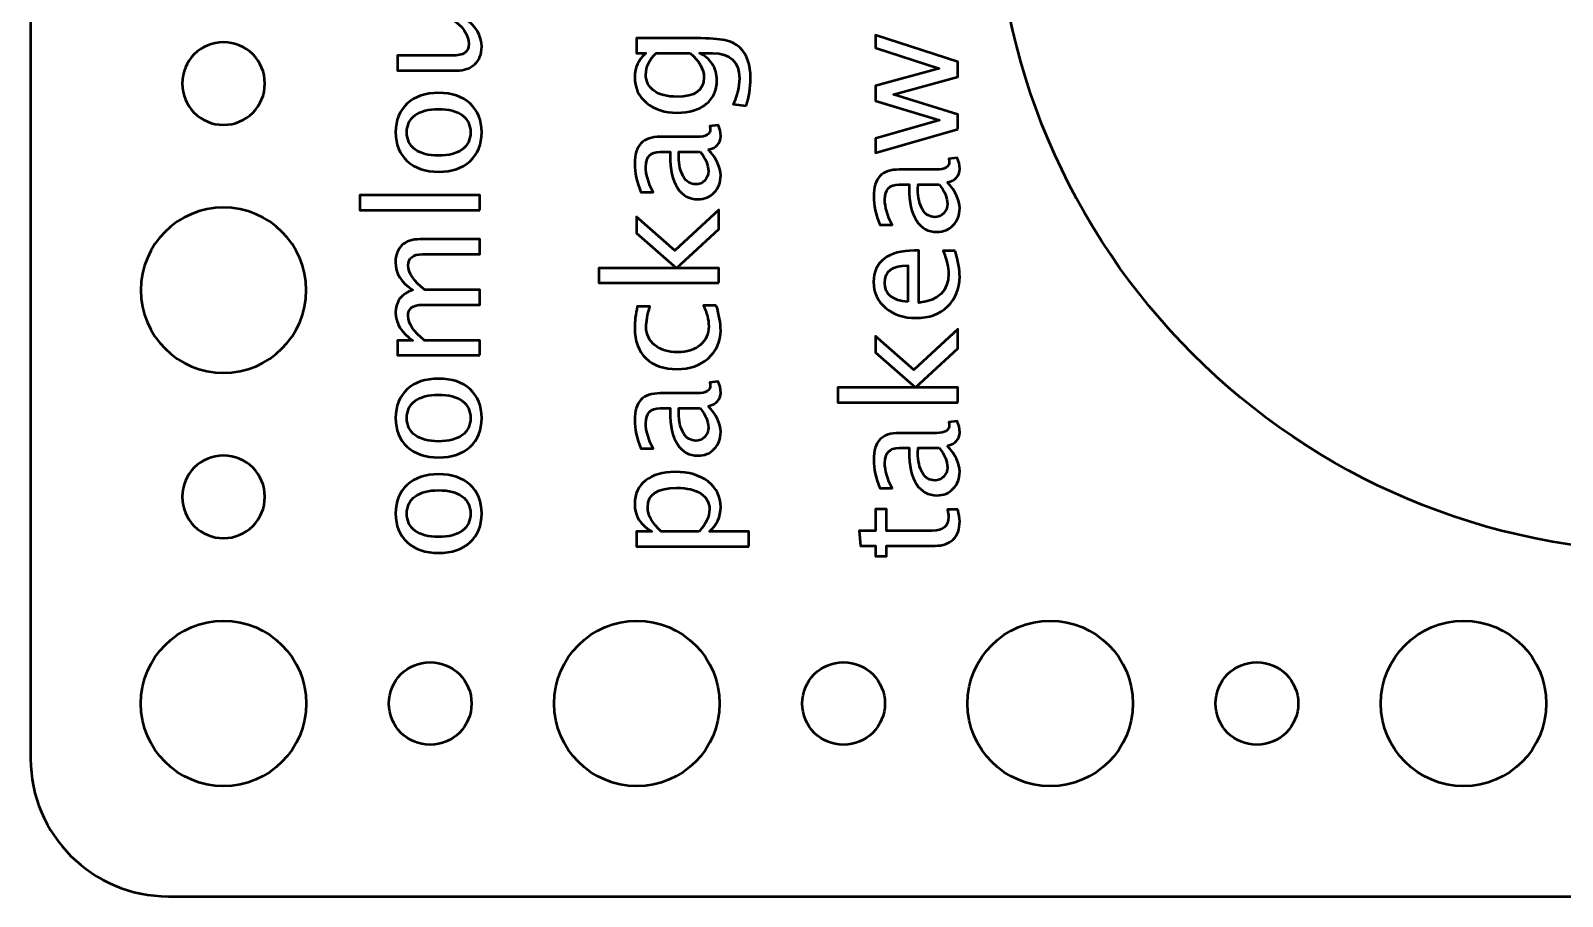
# Model space of a CAD drawing. Header units: centimetres. Extents: x -42.5 to 44.4, y -43.5 to 43.2.
# Drawn here: x 0.05 to 5.61, y -43.45 to -40.31 of the extents above; entities that cross this region are included whole.
import ezdxf

# ---------------------------------------------------------------- set-up
doc = ezdxf.new("R2010")
doc.units = ezdxf.units.CM
doc.header["$MEASUREMENT"] = 0
doc.layers.add('Layer 1', color=7, linetype='Continuous')

msp = doc.modelspace()

# ---------------------------------------------------------------- linework, layer by layer
at = {"layer": 'Layer 1', "lineweight": 53}
for centre, major_axis in [((6, -39.75), (0, 2.45)), ((0.75001, -42.75001), (0, 0.30001)), ((2.25001, -42.75001), (0, 0.30001)), ((3.75001, -42.75001), (0, 0.30001)), ((5.25001, -42.75001), (0, 0.30001)), ((1.5, -42.75), (0, 0.15)), ((3, -42.75), (0, 0.15)), ((4.5, -42.75), (0, 0.15))]:
    msp.add_ellipse(centre, major_axis=major_axis, ratio=1, dxfattribs=at)
for points, knots in [([(0.05, -42.95), (0.05, -42.95), (0.05, -14.05), (0.05, -14.05), (0.05, -14.05), (0.05, -13.77386), (0.27386, -13.55), (0.55, -13.55), (0.55, -13.55), (0.55, -13.55), (20.45, -13.55), (20.45, -13.55), (20.45, -13.55), (20.72614, -13.55), (20.95, -13.77386), (20.95, -14.05), (20.95, -14.05), (20.95, -14.05), (20.95, -42.95), (20.95, -42.95), (20.95, -42.95), (20.95, -43.22614), (20.72614, -43.45), (20.45, -43.45), (20.45, -43.45), (20.45, -43.45), (0.55, -43.45), (0.55, -43.45), (0.55, -43.45), (0.27386, -43.45), (0.05, -43.22614), (0.05, -42.95)], [0, 0, 0, 0, 0.1111111, 0.1111111, 0.1111111, 0.1111111, 0.2222222, 0.2222222, 0.2222222, 0.2222222, 0.3333333, 0.3333333, 0.3333333, 0.3333333, 0.4444444, 0.4444444, 0.4444444, 0.4444444, 0.5555556, 0.5555556, 0.5555556, 0.5555556, 0.6666667, 0.6666667, 0.6666667, 0.6666667, 0.7777778, 0.7777778, 0.7777778, 0.7777778, 1, 1, 1, 1]), ([(0.6, -40.5), (0.6, -40.41716), (0.66716, -40.35), (0.75, -40.35), (0.75, -40.35), (0.83284, -40.35), (0.9, -40.41716), (0.9, -40.5), (0.9, -40.5), (0.9, -40.58284), (0.83284, -40.65), (0.75, -40.65), (0.75, -40.65), (0.66716, -40.65), (0.6, -40.58284), (0.6, -40.5)], [0, 0, 0, 0, 0.2, 0.2, 0.2, 0.2, 0.4, 0.4, 0.4, 0.4, 0.6, 0.6, 0.6, 0.6, 1, 1, 1, 1]), ([(0.45, -41.25), (0.45, -41.08431), (0.58431, -40.95), (0.75, -40.95), (0.75, -40.95), (0.91569, -40.95), (1.05, -41.08431), (1.05, -41.25), (1.05, -41.25), (1.05, -41.41569), (0.91569, -41.55), (0.75, -41.55), (0.75, -41.55), (0.58431, -41.55), (0.45, -41.41569), (0.45, -41.25)], [0, 0, 0, 0, 0.2, 0.2, 0.2, 0.2, 0.4, 0.4, 0.4, 0.4, 0.6, 0.6, 0.6, 0.6, 1, 1, 1, 1]), ([(0.6, -42), (0.6, -41.91716), (0.66716, -41.85), (0.75, -41.85), (0.75, -41.85), (0.83284, -41.85), (0.9, -41.91716), (0.9, -42), (0.9, -42), (0.9, -42.08284), (0.83284, -42.15), (0.75, -42.15), (0.75, -42.15), (0.66716, -42.15), (0.6, -42.08284), (0.6, -42)], [0, 0, 0, 0, 0.2, 0.2, 0.2, 0.2, 0.4, 0.4, 0.4, 0.4, 0.6, 0.6, 0.6, 0.6, 1, 1, 1, 1])]:
    msp.add_open_spline(points, degree=3, knots=knots, dxfattribs=at)
at = {"layer": 'Layer 1', "color": 5, "lineweight": 53}
for points, knots in [([(1.68002, -40.26203), (1.68002, -40.26203), (1.62376, -40.26203), (1.62376, -40.26203), (1.62376, -40.26203), (1.66581, -40.29091), (1.68679, -40.326), (1.68679, -40.3672), (1.68679, -40.3672), (1.68679, -40.39336), (1.67861, -40.41415), (1.66215, -40.42957), (1.66215, -40.42957), (1.64568, -40.4451), (1.62358, -40.45281), (1.59564, -40.45281), (1.59564, -40.45281), (1.59564, -40.45281), (1.38087, -40.45281), (1.38087, -40.45281), (1.38087, -40.45281), (1.38087, -40.45281), (1.38087, -40.39862), (1.38087, -40.39862), (1.38087, -40.39862), (1.38087, -40.39862), (1.57795, -40.39862), (1.57795, -40.39862), (1.57795, -40.39862), (1.60043, -40.39862), (1.61633, -40.39533), (1.62574, -40.38884), (1.62574, -40.38884), (1.63524, -40.38226), (1.63994, -40.37134), (1.63994, -40.35601), (1.63994, -40.35601), (1.63994, -40.3229), (1.61821, -40.29147), (1.57466, -40.26203), (1.57466, -40.26203), (1.57466, -40.26203), (1.38087, -40.26203), (1.38087, -40.26203), (1.38087, -40.26203), (1.38087, -40.26203), (1.38087, -40.20784), (1.38087, -40.20784), (1.38087, -40.20784), (1.38087, -40.20784), (1.68002, -40.20784), (1.68002, -40.20784), (1.68002, -40.20784), (1.68002, -40.20784), (1.68002, -40.26203), (1.68002, -40.26203)], [0, 0, 0, 0, 0.0666667, 0.0666667, 0.0666667, 0.0666667, 0.1333333, 0.1333333, 0.1333333, 0.1333333, 0.2, 0.2, 0.2, 0.2, 0.2666667, 0.2666667, 0.2666667, 0.2666667, 0.3333333, 0.3333333, 0.3333333, 0.3333333, 0.4, 0.4, 0.4, 0.4, 0.4666667, 0.4666667, 0.4666667, 0.4666667, 0.5333333, 0.5333333, 0.5333333, 0.5333333, 0.6, 0.6, 0.6, 0.6, 0.6666667, 0.6666667, 0.6666667, 0.6666667, 0.7333333, 0.7333333, 0.7333333, 0.7333333, 0.8, 0.8, 0.8, 0.8, 0.8666667, 0.8666667, 0.8666667, 0.8666667, 1, 1, 1, 1]), ([(2.64671, -40.58111), (2.64671, -40.58111), (2.59986, -40.57472), (2.59986, -40.57472), (2.59986, -40.57472), (2.61454, -40.5433), (2.62188, -40.51216), (2.62188, -40.4814), (2.62188, -40.4814), (2.62188, -40.42034), (2.58951, -40.38977), (2.52489, -40.38977), (2.52489, -40.38977), (2.52489, -40.38977), (2.47785, -40.38977), (2.47785, -40.38977), (2.47785, -40.38977), (2.4977, -40.39918), (2.51303, -40.41254), (2.52404, -40.42994), (2.52404, -40.42994), (2.53505, -40.44734), (2.5406, -40.46672), (2.5406, -40.48808), (2.5406, -40.48808), (2.5406, -40.52429), (2.52761, -40.55299), (2.50165, -40.57415), (2.50165, -40.57415), (2.47569, -40.59532), (2.4405, -40.60595), (2.3961, -40.60595), (2.3961, -40.60595), (2.35066, -40.60595), (2.3136, -40.59391), (2.28491, -40.56983), (2.28491, -40.56983), (2.25631, -40.54565), (2.24201, -40.51451), (2.24201, -40.47622), (2.24201, -40.47622), (2.24201, -40.44273), (2.25555, -40.41385), (2.28274, -40.38977), (2.28274, -40.38977), (2.28274, -40.38977), (2.24822, -40.38977), (2.24822, -40.38977), (2.24822, -40.38977), (2.24822, -40.38977), (2.24822, -40.33558), (2.24822, -40.33558), (2.24822, -40.33558), (2.24822, -40.33558), (2.46571, -40.33558), (2.46571, -40.33558), (2.46571, -40.33558), (2.51247, -40.33558), (2.54709, -40.33803), (2.56957, -40.34292), (2.56957, -40.34292), (2.59205, -40.34772), (2.61049, -40.35694), (2.62479, -40.3703), (2.62479, -40.3703), (2.64991, -40.394), (2.66252, -40.43107), (2.66252, -40.4814), (2.66252, -40.4814), (2.66252, -40.51592), (2.65725, -40.54913), (2.64671, -40.58111)], [0, 0, 0, 0, 0.0526316, 0.0526316, 0.0526316, 0.0526316, 0.1052632, 0.1052632, 0.1052632, 0.1052632, 0.1578947, 0.1578947, 0.1578947, 0.1578947, 0.2105263, 0.2105263, 0.2105263, 0.2105263, 0.2631579, 0.2631579, 0.2631579, 0.2631579, 0.3157895, 0.3157895, 0.3157895, 0.3157895, 0.3684211, 0.3684211, 0.3684211, 0.3684211, 0.4210526, 0.4210526, 0.4210526, 0.4210526, 0.4736842, 0.4736842, 0.4736842, 0.4736842, 0.5263158, 0.5263158, 0.5263158, 0.5263158, 0.5789474, 0.5789474, 0.5789474, 0.5789474, 0.6315789, 0.6315789, 0.6315789, 0.6315789, 0.6842105, 0.6842105, 0.6842105, 0.6842105, 0.7368421, 0.7368421, 0.7368421, 0.7368421, 0.7894737, 0.7894737, 0.7894737, 0.7894737, 0.8421053, 0.8421053, 0.8421053, 0.8421053, 0.8947368, 0.8947368, 0.8947368, 0.8947368, 1, 1, 1, 1]), ([(3.41472, -40.66597), (3.41472, -40.66597), (3.11557, -40.75176), (3.11557, -40.75176), (3.11557, -40.75176), (3.11557, -40.75176), (3.11557, -40.69889), (3.11557, -40.69889), (3.11557, -40.69889), (3.11557, -40.69889), (3.34783, -40.63314), (3.34783, -40.63314), (3.34783, -40.63314), (3.34783, -40.63314), (3.11557, -40.56221), (3.11557, -40.56221), (3.11557, -40.56221), (3.11557, -40.56221), (3.11557, -40.50802), (3.11557, -40.50802), (3.11557, -40.50802), (3.11557, -40.50802), (3.34746, -40.44565), (3.34746, -40.44565), (3.34746, -40.44565), (3.34746, -40.44565), (3.11557, -40.3702), (3.11557, -40.3702), (3.11557, -40.3702), (3.11557, -40.3702), (3.11557, -40.32392), (3.11557, -40.32392), (3.11557, -40.32392), (3.11557, -40.32392), (3.41472, -40.42157), (3.41472, -40.42157), (3.41472, -40.42157), (3.41472, -40.42157), (3.41472, -40.47575), (3.41472, -40.47575), (3.41472, -40.47575), (3.41472, -40.47575), (3.18142, -40.53991), (3.18142, -40.53991), (3.18142, -40.53991), (3.18142, -40.53991), (3.41472, -40.61178), (3.41472, -40.61178), (3.41472, -40.61178), (3.41472, -40.61178), (3.41472, -40.66597), (3.41472, -40.66597)], [0, 0, 0, 0, 0.0714286, 0.0714286, 0.0714286, 0.0714286, 0.1428571, 0.1428571, 0.1428571, 0.1428571, 0.2142857, 0.2142857, 0.2142857, 0.2142857, 0.2857143, 0.2857143, 0.2857143, 0.2857143, 0.3571429, 0.3571429, 0.3571429, 0.3571429, 0.4285714, 0.4285714, 0.4285714, 0.4285714, 0.5, 0.5, 0.5, 0.5, 0.5714286, 0.5714286, 0.5714286, 0.5714286, 0.6428571, 0.6428571, 0.6428571, 0.6428571, 0.7142857, 0.7142857, 0.7142857, 0.7142857, 0.7857143, 0.7857143, 0.7857143, 0.7857143, 0.8571429, 0.8571429, 0.8571429, 0.8571429, 1, 1, 1, 1]), ([(2.44389, -40.38977), (2.44389, -40.38977), (2.31981, -40.38977), (2.31981, -40.38977), (2.31981, -40.38977), (2.29507, -40.41366), (2.28265, -40.43972), (2.28265, -40.46785), (2.28265, -40.46785), (2.28265, -40.49287), (2.29262, -40.51244), (2.31266, -40.52655), (2.31266, -40.52655), (2.3326, -40.54076), (2.36035, -40.54781), (2.39572, -40.54781), (2.39572, -40.54781), (2.46073, -40.54781), (2.49318, -40.52476), (2.49318, -40.47857), (2.49318, -40.47857), (2.49318, -40.44715), (2.47672, -40.41752), (2.44389, -40.38977)], [0, 0, 0, 0, 0.1428571, 0.1428571, 0.1428571, 0.1428571, 0.2857143, 0.2857143, 0.2857143, 0.2857143, 0.4285714, 0.4285714, 0.4285714, 0.4285714, 0.5714286, 0.5714286, 0.5714286, 0.5714286, 0.7142857, 0.7142857, 0.7142857, 0.7142857, 1, 1, 1, 1]), ([(1.68679, -40.67708), (1.68679, -40.72101), (1.67278, -40.75582), (1.64474, -40.7814), (1.64474, -40.7814), (1.61671, -40.80709), (1.57861, -40.81988), (1.53054, -40.81988), (1.53054, -40.81988), (1.48256, -40.81988), (1.44455, -40.80709), (1.41661, -40.7814), (1.41661, -40.7814), (1.38867, -40.75582), (1.37466, -40.72101), (1.37466, -40.67708), (1.37466, -40.67708), (1.37466, -40.63314), (1.38867, -40.59834), (1.41661, -40.57275), (1.41661, -40.57275), (1.44455, -40.54707), (1.48256, -40.53427), (1.53054, -40.53427), (1.53054, -40.53427), (1.57861, -40.53427), (1.61671, -40.54707), (1.64474, -40.57275), (1.64474, -40.57275), (1.67278, -40.59834), (1.68679, -40.63314), (1.68679, -40.67708)], [0, 0, 0, 0, 0.1111111, 0.1111111, 0.1111111, 0.1111111, 0.2222222, 0.2222222, 0.2222222, 0.2222222, 0.3333333, 0.3333333, 0.3333333, 0.3333333, 0.4444444, 0.4444444, 0.4444444, 0.4444444, 0.5555556, 0.5555556, 0.5555556, 0.5555556, 0.6666667, 0.6666667, 0.6666667, 0.6666667, 0.7777778, 0.7777778, 0.7777778, 0.7777778, 1, 1, 1, 1]), ([(1.64615, -40.67717), (1.64615, -40.65036), (1.63609, -40.62948), (1.61586, -40.61461), (1.61586, -40.61461), (1.59573, -40.59984), (1.56723, -40.59241), (1.53054, -40.59241), (1.53054, -40.59241), (1.49394, -40.59241), (1.46553, -40.59984), (1.4454, -40.61461), (1.4454, -40.61461), (1.42536, -40.62948), (1.4153, -40.65036), (1.4153, -40.67717), (1.4153, -40.67717), (1.4153, -40.70408), (1.42536, -40.72496), (1.4454, -40.73964), (1.4454, -40.73964), (1.46553, -40.75441), (1.49394, -40.76174), (1.53054, -40.76174), (1.53054, -40.76174), (1.56723, -40.76174), (1.59573, -40.75441), (1.61586, -40.73964), (1.61586, -40.73964), (1.63609, -40.72496), (1.64615, -40.70408), (1.64615, -40.67717)], [0, 0, 0, 0, 0.1111111, 0.1111111, 0.1111111, 0.1111111, 0.2222222, 0.2222222, 0.2222222, 0.2222222, 0.3333333, 0.3333333, 0.3333333, 0.3333333, 0.4444444, 0.4444444, 0.4444444, 0.4444444, 0.5555556, 0.5555556, 0.5555556, 0.5555556, 0.6666667, 0.6666667, 0.6666667, 0.6666667, 0.7777778, 0.7777778, 0.7777778, 0.7777778, 1, 1, 1, 1]), ([(2.50927, -40.73972), (2.53919, -40.77227), (2.55414, -40.80359), (2.55414, -40.8337), (2.55414, -40.8337), (2.55414, -40.85844), (2.54643, -40.87904), (2.53091, -40.89531), (2.53091, -40.89531), (2.51539, -40.91168), (2.49582, -40.91987), (2.47221, -40.91987), (2.47221, -40.91987), (2.43956, -40.91987), (2.41444, -40.90613), (2.39695, -40.87866), (2.39695, -40.87866), (2.37945, -40.85119), (2.3707, -40.81178), (2.3707, -40.76041), (2.3707, -40.76041), (2.3707, -40.76041), (2.3707, -40.74771), (2.3707, -40.74771), (2.3707, -40.74771), (2.3707, -40.74771), (2.33467, -40.74771), (2.33467, -40.74771), (2.33467, -40.74771), (2.29996, -40.74771), (2.28265, -40.76578), (2.28265, -40.80199), (2.28265, -40.80199), (2.28265, -40.83003), (2.29149, -40.8607), (2.30918, -40.8939), (2.30918, -40.8939), (2.30918, -40.8939), (2.26459, -40.8939), (2.26459, -40.8939), (2.26459, -40.8939), (2.24953, -40.8574), (2.24201, -40.82297), (2.24201, -40.79071), (2.24201, -40.79071), (2.24201, -40.7575), (2.24953, -40.73294), (2.26468, -40.71723), (2.26468, -40.71723), (2.27983, -40.70143), (2.30316, -40.69353), (2.33467, -40.69353), (2.33467, -40.69353), (2.33467, -40.69353), (2.46985, -40.69353), (2.46985, -40.69353), (2.46985, -40.69353), (2.5008, -40.69353), (2.51633, -40.68403), (2.51633, -40.66493), (2.51633, -40.66493), (2.51633, -40.66258), (2.51595, -40.6591), (2.5152, -40.65449), (2.5152, -40.65449), (2.5152, -40.65449), (2.5453, -40.65063), (2.5453, -40.65063), (2.5453, -40.65063), (2.55123, -40.66295), (2.55414, -40.6765), (2.55414, -40.69136), (2.55414, -40.69136), (2.55414, -40.71667), (2.53919, -40.73276), (2.50927, -40.73972)], [0, 0, 0, 0, 0.05, 0.05, 0.05, 0.05, 0.1, 0.1, 0.1, 0.1, 0.15, 0.15, 0.15, 0.15, 0.2, 0.2, 0.2, 0.2, 0.25, 0.25, 0.25, 0.25, 0.3, 0.3, 0.3, 0.3, 0.35, 0.35, 0.35, 0.35, 0.4, 0.4, 0.4, 0.4, 0.45, 0.45, 0.45, 0.45, 0.5, 0.5, 0.5, 0.5, 0.55, 0.55, 0.55, 0.55, 0.6, 0.6, 0.6, 0.6, 0.65, 0.65, 0.65, 0.65, 0.7, 0.7, 0.7, 0.7, 0.75, 0.75, 0.75, 0.75, 0.8, 0.8, 0.8, 0.8, 0.85, 0.85, 0.85, 0.85, 0.9, 0.9, 0.9, 0.9, 1, 1, 1, 1]), ([(2.47973, -40.74771), (2.47973, -40.74771), (2.40287, -40.74771), (2.40287, -40.74771), (2.40287, -40.74771), (2.40287, -40.74771), (2.40231, -40.76512), (2.40231, -40.76512), (2.40231, -40.76512), (2.40231, -40.79522), (2.40786, -40.81949), (2.41896, -40.83802), (2.41896, -40.83802), (2.43015, -40.85646), (2.44492, -40.86568), (2.46336, -40.86568), (2.46336, -40.86568), (2.47625, -40.86568), (2.48716, -40.86107), (2.4961, -40.85195), (2.4961, -40.85195), (2.50504, -40.84273), (2.50955, -40.83153), (2.50955, -40.81827), (2.50955, -40.81827), (2.50955, -40.79569), (2.49958, -40.77217), (2.47973, -40.74771)], [0, 0, 0, 0, 0.125, 0.125, 0.125, 0.125, 0.25, 0.25, 0.25, 0.25, 0.375, 0.375, 0.375, 0.375, 0.5, 0.5, 0.5, 0.5, 0.625, 0.625, 0.625, 0.625, 0.75, 0.75, 0.75, 0.75, 1, 1, 1, 1]), ([(3.37662, -40.85844), (3.40654, -40.89099), (3.42149, -40.92231), (3.42149, -40.95242), (3.42149, -40.95242), (3.42149, -40.97716), (3.41378, -40.99776), (3.39826, -41.01403), (3.39826, -41.01403), (3.38274, -41.0304), (3.36317, -41.03859), (3.33956, -41.03859), (3.33956, -41.03859), (3.30691, -41.03859), (3.28179, -41.02485), (3.2643, -40.99738), (3.2643, -40.99738), (3.2468, -40.96991), (3.23805, -40.9305), (3.23805, -40.87913), (3.23805, -40.87913), (3.23805, -40.87913), (3.23805, -40.86643), (3.23805, -40.86643), (3.23805, -40.86643), (3.23805, -40.86643), (3.20202, -40.86643), (3.20202, -40.86643), (3.20202, -40.86643), (3.16731, -40.86643), (3.15, -40.8845), (3.15, -40.92071), (3.15, -40.92071), (3.15, -40.94875), (3.15884, -40.97942), (3.17653, -41.01262), (3.17653, -41.01262), (3.17653, -41.01262), (3.13194, -41.01262), (3.13194, -41.01262), (3.13194, -41.01262), (3.11688, -40.97612), (3.10936, -40.94169), (3.10936, -40.90943), (3.10936, -40.90943), (3.10936, -40.87622), (3.11688, -40.85166), (3.13203, -40.83595), (3.13203, -40.83595), (3.14718, -40.82015), (3.17051, -40.81225), (3.20202, -40.81225), (3.20202, -40.81225), (3.20202, -40.81225), (3.3372, -40.81225), (3.3372, -40.81225), (3.3372, -40.81225), (3.36815, -40.81225), (3.38368, -40.80275), (3.38368, -40.78365), (3.38368, -40.78365), (3.38368, -40.7813), (3.3833, -40.77782), (3.38255, -40.77321), (3.38255, -40.77321), (3.38255, -40.77321), (3.41265, -40.76935), (3.41265, -40.76935), (3.41265, -40.76935), (3.41858, -40.78167), (3.42149, -40.79522), (3.42149, -40.81008), (3.42149, -40.81008), (3.42149, -40.83539), (3.40654, -40.85148), (3.37662, -40.85844)], [0, 0, 0, 0, 0.05, 0.05, 0.05, 0.05, 0.1, 0.1, 0.1, 0.1, 0.15, 0.15, 0.15, 0.15, 0.2, 0.2, 0.2, 0.2, 0.25, 0.25, 0.25, 0.25, 0.3, 0.3, 0.3, 0.3, 0.35, 0.35, 0.35, 0.35, 0.4, 0.4, 0.4, 0.4, 0.45, 0.45, 0.45, 0.45, 0.5, 0.5, 0.5, 0.5, 0.55, 0.55, 0.55, 0.55, 0.6, 0.6, 0.6, 0.6, 0.65, 0.65, 0.65, 0.65, 0.7, 0.7, 0.7, 0.7, 0.75, 0.75, 0.75, 0.75, 0.8, 0.8, 0.8, 0.8, 0.85, 0.85, 0.85, 0.85, 0.9, 0.9, 0.9, 0.9, 1, 1, 1, 1]), ([(1.68002, -40.95929), (1.68002, -40.95929), (1.24484, -40.95929), (1.24484, -40.95929), (1.24484, -40.95929), (1.24484, -40.95929), (1.24484, -40.90511), (1.24484, -40.90511), (1.24484, -40.90511), (1.24484, -40.90511), (1.68002, -40.90511), (1.68002, -40.90511), (1.68002, -40.90511), (1.68002, -40.90511), (1.68002, -40.95929), (1.68002, -40.95929)], [0, 0, 0, 0, 0.2, 0.2, 0.2, 0.2, 0.4, 0.4, 0.4, 0.4, 0.6, 0.6, 0.6, 0.6, 1, 1, 1, 1]), ([(3.34708, -40.86643), (3.34708, -40.86643), (3.27022, -40.86643), (3.27022, -40.86643), (3.27022, -40.86643), (3.27022, -40.86643), (3.26966, -40.88384), (3.26966, -40.88384), (3.26966, -40.88384), (3.26966, -40.91394), (3.27521, -40.93821), (3.28631, -40.95674), (3.28631, -40.95674), (3.2975, -40.97518), (3.31227, -40.9844), (3.33071, -40.9844), (3.33071, -40.9844), (3.3436, -40.9844), (3.35451, -40.97979), (3.36345, -40.97067), (3.36345, -40.97067), (3.37239, -40.96145), (3.3769, -40.95025), (3.3769, -40.93699), (3.3769, -40.93699), (3.3769, -40.91441), (3.36693, -40.89089), (3.34708, -40.86643)], [0, 0, 0, 0, 0.125, 0.125, 0.125, 0.125, 0.25, 0.25, 0.25, 0.25, 0.375, 0.375, 0.375, 0.375, 0.5, 0.5, 0.5, 0.5, 0.625, 0.625, 0.625, 0.625, 0.75, 0.75, 0.75, 0.75, 1, 1, 1, 1]), ([(2.54737, -41.22382), (2.54737, -41.22382), (2.11219, -41.22382), (2.11219, -41.22382), (2.11219, -41.22382), (2.11219, -41.22382), (2.11219, -41.16964), (2.11219, -41.16964), (2.11219, -41.16964), (2.11219, -41.16964), (2.39337, -41.16964), (2.39337, -41.16964), (2.39337, -41.16964), (2.39337, -41.16964), (2.24822, -41.04264), (2.24822, -41.04264), (2.24822, -41.04264), (2.24822, -41.04264), (2.24822, -40.98412), (2.24822, -40.98412), (2.24822, -40.98412), (2.24822, -40.98412), (2.38782, -41.10548), (2.38782, -41.10548), (2.38782, -41.10548), (2.38782, -41.10548), (2.54737, -40.95873), (2.54737, -40.95873), (2.54737, -40.95873), (2.54737, -40.95873), (2.54737, -41.02853), (2.54737, -41.02853), (2.54737, -41.02853), (2.54737, -41.02853), (2.39394, -41.16964), (2.39394, -41.16964), (2.39394, -41.16964), (2.39394, -41.16964), (2.54737, -41.16964), (2.54737, -41.16964), (2.54737, -41.16964), (2.54737, -41.16964), (2.54737, -41.22382), (2.54737, -41.22382)], [0, 0, 0, 0, 0.0833333, 0.0833333, 0.0833333, 0.0833333, 0.1666667, 0.1666667, 0.1666667, 0.1666667, 0.25, 0.25, 0.25, 0.25, 0.3333333, 0.3333333, 0.3333333, 0.3333333, 0.4166667, 0.4166667, 0.4166667, 0.4166667, 0.5, 0.5, 0.5, 0.5, 0.5833333, 0.5833333, 0.5833333, 0.5833333, 0.6666667, 0.6666667, 0.6666667, 0.6666667, 0.75, 0.75, 0.75, 0.75, 0.8333333, 0.8333333, 0.8333333, 0.8333333, 1, 1, 1, 1]), ([(1.68002, -41.48629), (1.68002, -41.48629), (1.38087, -41.48629), (1.38087, -41.48629), (1.38087, -41.48629), (1.38087, -41.48629), (1.38087, -41.43211), (1.38087, -41.43211), (1.38087, -41.43211), (1.38087, -41.43211), (1.4374, -41.43211), (1.4374, -41.43211), (1.4374, -41.43211), (1.39554, -41.40567), (1.37466, -41.37181), (1.37466, -41.33032), (1.37466, -41.33032), (1.37466, -41.29034), (1.39554, -41.26315), (1.4374, -41.24866), (1.4374, -41.24866), (1.39517, -41.22298), (1.37409, -41.18949), (1.37409, -41.14838), (1.37409, -41.14838), (1.37409, -41.12214), (1.38181, -41.10172), (1.39733, -41.08714), (1.39733, -41.08714), (1.41285, -41.07256), (1.43458, -41.06522), (1.46252, -41.06522), (1.46252, -41.06522), (1.46252, -41.06522), (1.68002, -41.06522), (1.68002, -41.06522), (1.68002, -41.06522), (1.68002, -41.06522), (1.68002, -41.11941), (1.68002, -41.11941), (1.68002, -41.11941), (1.68002, -41.11941), (1.47146, -41.11941), (1.47146, -41.11941), (1.47146, -41.11941), (1.4374, -41.11941), (1.42038, -41.13295), (1.42038, -41.16005), (1.42038, -41.16005), (1.42038, -41.18818), (1.44023, -41.21771), (1.48002, -41.24866), (1.48002, -41.24866), (1.48002, -41.24866), (1.68002, -41.24866), (1.68002, -41.24866), (1.68002, -41.24866), (1.68002, -41.24866), (1.68002, -41.30285), (1.68002, -41.30285), (1.68002, -41.30285), (1.68002, -41.30285), (1.47127, -41.30285), (1.47127, -41.30285), (1.47127, -41.30285), (1.43693, -41.30285), (1.41981, -41.31659), (1.41981, -41.34415), (1.41981, -41.34415), (1.41981, -41.37152), (1.43976, -41.40088), (1.47974, -41.43211), (1.47974, -41.43211), (1.47974, -41.43211), (1.68002, -41.43211), (1.68002, -41.43211), (1.68002, -41.43211), (1.68002, -41.43211), (1.68002, -41.48629), (1.68002, -41.48629)], [0, 0, 0, 0, 0.047619, 0.047619, 0.047619, 0.047619, 0.0952381, 0.0952381, 0.0952381, 0.0952381, 0.1428571, 0.1428571, 0.1428571, 0.1428571, 0.1904762, 0.1904762, 0.1904762, 0.1904762, 0.2380952, 0.2380952, 0.2380952, 0.2380952, 0.2857143, 0.2857143, 0.2857143, 0.2857143, 0.3333333, 0.3333333, 0.3333333, 0.3333333, 0.3809524, 0.3809524, 0.3809524, 0.3809524, 0.4285714, 0.4285714, 0.4285714, 0.4285714, 0.4761905, 0.4761905, 0.4761905, 0.4761905, 0.5238095, 0.5238095, 0.5238095, 0.5238095, 0.5714286, 0.5714286, 0.5714286, 0.5714286, 0.6190476, 0.6190476, 0.6190476, 0.6190476, 0.6666667, 0.6666667, 0.6666667, 0.6666667, 0.7142857, 0.7142857, 0.7142857, 0.7142857, 0.7619048, 0.7619048, 0.7619048, 0.7619048, 0.8095238, 0.8095238, 0.8095238, 0.8095238, 0.8571429, 0.8571429, 0.8571429, 0.8571429, 0.9047619, 0.9047619, 0.9047619, 0.9047619, 1, 1, 1, 1]), ([(3.40512, -41.10755), (3.41604, -41.14395), (3.42149, -41.17509), (3.42149, -41.20106), (3.42149, -41.20106), (3.42149, -41.24536), (3.40682, -41.28139), (3.37756, -41.30915), (3.37756, -41.30915), (3.3483, -41.3369), (3.31039, -41.35082), (3.26373, -41.35082), (3.26373, -41.35082), (3.21848, -41.35082), (3.18132, -41.33859), (3.15226, -41.31404), (3.15226, -41.31404), (3.12328, -41.28948), (3.10879, -41.25806), (3.10879, -41.21978), (3.10879, -41.21978), (3.10879, -41.18356), (3.12168, -41.15552), (3.14746, -41.13577), (3.14746, -41.13577), (3.17323, -41.11601), (3.20973, -41.10614), (3.25705, -41.10614), (3.25705, -41.10614), (3.25705, -41.10614), (3.27361, -41.10642), (3.27361, -41.10642), (3.27361, -41.10642), (3.27361, -41.10642), (3.27361, -41.29551), (3.27361, -41.29551), (3.27361, -41.29551), (3.34511, -41.2876), (3.38085, -41.2527), (3.38085, -41.1909), (3.38085, -41.1909), (3.38085, -41.16822), (3.37446, -41.14047), (3.36166, -41.10755), (3.36166, -41.10755), (3.36166, -41.10755), (3.40512, -41.10755), (3.40512, -41.10755)], [0, 0, 0, 0, 0.0769231, 0.0769231, 0.0769231, 0.0769231, 0.1538462, 0.1538462, 0.1538462, 0.1538462, 0.2307692, 0.2307692, 0.2307692, 0.2307692, 0.3076923, 0.3076923, 0.3076923, 0.3076923, 0.3846154, 0.3846154, 0.3846154, 0.3846154, 0.4615385, 0.4615385, 0.4615385, 0.4615385, 0.5384615, 0.5384615, 0.5384615, 0.5384615, 0.6153846, 0.6153846, 0.6153846, 0.6153846, 0.6923077, 0.6923077, 0.6923077, 0.6923077, 0.7692308, 0.7692308, 0.7692308, 0.7692308, 0.8461538, 0.8461538, 0.8461538, 0.8461538, 1, 1, 1, 1]), ([(3.23297, -41.29268), (3.23297, -41.29268), (3.23297, -41.1606), (3.23297, -41.1606), (3.23297, -41.1606), (3.17728, -41.1606), (3.14943, -41.18139), (3.14943, -41.22288), (3.14943, -41.22288), (3.14943, -41.26465), (3.17728, -41.28789), (3.23297, -41.29268)], [0, 0, 0, 0, 0.25, 0.25, 0.25, 0.25, 0.5, 0.5, 0.5, 0.5, 1, 1, 1, 1]), ([(2.53834, -41.3052), (2.54888, -41.34029), (2.55414, -41.37058), (2.55414, -41.39607), (2.55414, -41.39607), (2.55414, -41.43653), (2.53919, -41.47002), (2.50936, -41.49664), (2.50936, -41.49664), (2.47945, -41.52326), (2.44173, -41.53662), (2.39629, -41.53662), (2.39629, -41.53662), (2.34775, -41.53662), (2.30983, -41.52345), (2.28274, -41.49711), (2.28274, -41.49711), (2.25555, -41.47077), (2.24201, -41.43399), (2.24201, -41.38676), (2.24201, -41.38676), (2.24201, -41.36353), (2.24521, -41.33737), (2.2516, -41.30859), (2.2516, -41.30859), (2.2516, -41.30859), (2.29732, -41.30859), (2.29732, -41.30859), (2.29732, -41.30859), (2.28829, -41.33916), (2.28378, -41.36409), (2.28378, -41.38328), (2.28378, -41.38328), (2.28378, -41.41113), (2.29422, -41.43342), (2.31501, -41.45007), (2.31501, -41.45007), (2.3358, -41.46672), (2.36355, -41.4751), (2.39817, -41.4751), (2.39817, -41.4751), (2.43175, -41.4751), (2.45885, -41.46644), (2.47964, -41.44923), (2.47964, -41.44923), (2.50033, -41.43201), (2.51068, -41.40953), (2.51068, -41.38159), (2.51068, -41.38159), (2.51068, -41.35685), (2.50428, -41.33145), (2.49149, -41.3052), (2.49149, -41.3052), (2.49149, -41.3052), (2.53834, -41.3052), (2.53834, -41.3052)], [0, 0, 0, 0, 0.0666667, 0.0666667, 0.0666667, 0.0666667, 0.1333333, 0.1333333, 0.1333333, 0.1333333, 0.2, 0.2, 0.2, 0.2, 0.2666667, 0.2666667, 0.2666667, 0.2666667, 0.3333333, 0.3333333, 0.3333333, 0.3333333, 0.4, 0.4, 0.4, 0.4, 0.4666667, 0.4666667, 0.4666667, 0.4666667, 0.5333333, 0.5333333, 0.5333333, 0.5333333, 0.6, 0.6, 0.6, 0.6, 0.6666667, 0.6666667, 0.6666667, 0.6666667, 0.7333333, 0.7333333, 0.7333333, 0.7333333, 0.8, 0.8, 0.8, 0.8, 0.8666667, 0.8666667, 0.8666667, 0.8666667, 1, 1, 1, 1]), ([(3.41472, -41.65703), (3.41472, -41.65703), (2.97954, -41.65703), (2.97954, -41.65703), (2.97954, -41.65703), (2.97954, -41.65703), (2.97954, -41.60285), (2.97954, -41.60285), (2.97954, -41.60285), (2.97954, -41.60285), (3.26072, -41.60285), (3.26072, -41.60285), (3.26072, -41.60285), (3.26072, -41.60285), (3.11557, -41.47585), (3.11557, -41.47585), (3.11557, -41.47585), (3.11557, -41.47585), (3.11557, -41.41733), (3.11557, -41.41733), (3.11557, -41.41733), (3.11557, -41.41733), (3.25517, -41.53869), (3.25517, -41.53869), (3.25517, -41.53869), (3.25517, -41.53869), (3.41472, -41.39194), (3.41472, -41.39194), (3.41472, -41.39194), (3.41472, -41.39194), (3.41472, -41.46174), (3.41472, -41.46174), (3.41472, -41.46174), (3.41472, -41.46174), (3.26129, -41.60285), (3.26129, -41.60285), (3.26129, -41.60285), (3.26129, -41.60285), (3.41472, -41.60285), (3.41472, -41.60285), (3.41472, -41.60285), (3.41472, -41.60285), (3.41472, -41.65703), (3.41472, -41.65703)], [0, 0, 0, 0, 0.0833333, 0.0833333, 0.0833333, 0.0833333, 0.1666667, 0.1666667, 0.1666667, 0.1666667, 0.25, 0.25, 0.25, 0.25, 0.3333333, 0.3333333, 0.3333333, 0.3333333, 0.4166667, 0.4166667, 0.4166667, 0.4166667, 0.5, 0.5, 0.5, 0.5, 0.5833333, 0.5833333, 0.5833333, 0.5833333, 0.6666667, 0.6666667, 0.6666667, 0.6666667, 0.75, 0.75, 0.75, 0.75, 0.8333333, 0.8333333, 0.8333333, 0.8333333, 1, 1, 1, 1]), ([(1.68679, -41.71395), (1.68679, -41.75788), (1.67278, -41.79269), (1.64474, -41.81827), (1.64474, -41.81827), (1.61671, -41.84396), (1.57861, -41.85675), (1.53054, -41.85675), (1.53054, -41.85675), (1.48256, -41.85675), (1.44455, -41.84396), (1.41661, -41.81827), (1.41661, -41.81827), (1.38867, -41.79269), (1.37466, -41.75788), (1.37466, -41.71395), (1.37466, -41.71395), (1.37466, -41.67001), (1.38867, -41.63521), (1.41661, -41.60962), (1.41661, -41.60962), (1.44455, -41.58394), (1.48256, -41.57114), (1.53054, -41.57114), (1.53054, -41.57114), (1.57861, -41.57114), (1.61671, -41.58394), (1.64474, -41.60962), (1.64474, -41.60962), (1.67278, -41.63521), (1.68679, -41.67001), (1.68679, -41.71395)], [0, 0, 0, 0, 0.1111111, 0.1111111, 0.1111111, 0.1111111, 0.2222222, 0.2222222, 0.2222222, 0.2222222, 0.3333333, 0.3333333, 0.3333333, 0.3333333, 0.4444444, 0.4444444, 0.4444444, 0.4444444, 0.5555556, 0.5555556, 0.5555556, 0.5555556, 0.6666667, 0.6666667, 0.6666667, 0.6666667, 0.7777778, 0.7777778, 0.7777778, 0.7777778, 1, 1, 1, 1]), ([(1.64615, -41.71404), (1.64615, -41.68723), (1.63609, -41.66635), (1.61586, -41.65148), (1.61586, -41.65148), (1.59573, -41.63671), (1.56723, -41.62928), (1.53054, -41.62928), (1.53054, -41.62928), (1.49394, -41.62928), (1.46553, -41.63671), (1.4454, -41.65148), (1.4454, -41.65148), (1.42536, -41.66635), (1.4153, -41.68723), (1.4153, -41.71404), (1.4153, -41.71404), (1.4153, -41.74095), (1.42536, -41.76183), (1.4454, -41.77651), (1.4454, -41.77651), (1.46553, -41.79128), (1.49394, -41.79861), (1.53054, -41.79861), (1.53054, -41.79861), (1.56723, -41.79861), (1.59573, -41.79128), (1.61586, -41.77651), (1.61586, -41.77651), (1.63609, -41.76183), (1.64615, -41.74095), (1.64615, -41.71404)], [0, 0, 0, 0, 0.1111111, 0.1111111, 0.1111111, 0.1111111, 0.2222222, 0.2222222, 0.2222222, 0.2222222, 0.3333333, 0.3333333, 0.3333333, 0.3333333, 0.4444444, 0.4444444, 0.4444444, 0.4444444, 0.5555556, 0.5555556, 0.5555556, 0.5555556, 0.6666667, 0.6666667, 0.6666667, 0.6666667, 0.7777778, 0.7777778, 0.7777778, 0.7777778, 1, 1, 1, 1]), ([(2.50927, -41.67039), (2.53919, -41.70294), (2.55414, -41.73426), (2.55414, -41.76437), (2.55414, -41.76437), (2.55414, -41.78911), (2.54643, -41.80971), (2.53091, -41.82598), (2.53091, -41.82598), (2.51539, -41.84235), (2.49582, -41.85054), (2.47221, -41.85054), (2.47221, -41.85054), (2.43956, -41.85054), (2.41444, -41.8368), (2.39695, -41.80933), (2.39695, -41.80933), (2.37945, -41.78186), (2.3707, -41.74245), (2.3707, -41.69108), (2.3707, -41.69108), (2.3707, -41.69108), (2.3707, -41.67838), (2.3707, -41.67838), (2.3707, -41.67838), (2.3707, -41.67838), (2.33467, -41.67838), (2.33467, -41.67838), (2.33467, -41.67838), (2.29996, -41.67838), (2.28265, -41.69645), (2.28265, -41.73266), (2.28265, -41.73266), (2.28265, -41.7607), (2.29149, -41.79137), (2.30918, -41.82457), (2.30918, -41.82457), (2.30918, -41.82457), (2.26459, -41.82457), (2.26459, -41.82457), (2.26459, -41.82457), (2.24953, -41.78807), (2.24201, -41.75364), (2.24201, -41.72138), (2.24201, -41.72138), (2.24201, -41.68817), (2.24953, -41.66361), (2.26468, -41.6479), (2.26468, -41.6479), (2.27983, -41.6321), (2.30316, -41.6242), (2.33467, -41.6242), (2.33467, -41.6242), (2.33467, -41.6242), (2.46985, -41.6242), (2.46985, -41.6242), (2.46985, -41.6242), (2.5008, -41.6242), (2.51633, -41.6147), (2.51633, -41.5956), (2.51633, -41.5956), (2.51633, -41.59325), (2.51595, -41.58977), (2.5152, -41.58516), (2.5152, -41.58516), (2.5152, -41.58516), (2.5453, -41.5813), (2.5453, -41.5813), (2.5453, -41.5813), (2.55123, -41.59362), (2.55414, -41.60717), (2.55414, -41.62203), (2.55414, -41.62203), (2.55414, -41.64734), (2.53919, -41.66343), (2.50927, -41.67039)], [0, 0, 0, 0, 0.05, 0.05, 0.05, 0.05, 0.1, 0.1, 0.1, 0.1, 0.15, 0.15, 0.15, 0.15, 0.2, 0.2, 0.2, 0.2, 0.25, 0.25, 0.25, 0.25, 0.3, 0.3, 0.3, 0.3, 0.35, 0.35, 0.35, 0.35, 0.4, 0.4, 0.4, 0.4, 0.45, 0.45, 0.45, 0.45, 0.5, 0.5, 0.5, 0.5, 0.55, 0.55, 0.55, 0.55, 0.6, 0.6, 0.6, 0.6, 0.65, 0.65, 0.65, 0.65, 0.7, 0.7, 0.7, 0.7, 0.75, 0.75, 0.75, 0.75, 0.8, 0.8, 0.8, 0.8, 0.85, 0.85, 0.85, 0.85, 0.9, 0.9, 0.9, 0.9, 1, 1, 1, 1]), ([(2.47973, -41.67838), (2.47973, -41.67838), (2.40287, -41.67838), (2.40287, -41.67838), (2.40287, -41.67838), (2.40287, -41.67838), (2.40231, -41.69579), (2.40231, -41.69579), (2.40231, -41.69579), (2.40231, -41.72589), (2.40786, -41.75016), (2.41896, -41.76869), (2.41896, -41.76869), (2.43015, -41.78713), (2.44492, -41.79635), (2.46336, -41.79635), (2.46336, -41.79635), (2.47625, -41.79635), (2.48716, -41.79174), (2.4961, -41.78262), (2.4961, -41.78262), (2.50504, -41.7734), (2.50955, -41.7622), (2.50955, -41.74894), (2.50955, -41.74894), (2.50955, -41.72636), (2.49958, -41.70284), (2.47973, -41.67838)], [0, 0, 0, 0, 0.125, 0.125, 0.125, 0.125, 0.25, 0.25, 0.25, 0.25, 0.375, 0.375, 0.375, 0.375, 0.5, 0.5, 0.5, 0.5, 0.625, 0.625, 0.625, 0.625, 0.75, 0.75, 0.75, 0.75, 1, 1, 1, 1]), ([(3.37662, -41.81451), (3.40654, -41.84706), (3.42149, -41.87838), (3.42149, -41.90849), (3.42149, -41.90849), (3.42149, -41.93323), (3.41378, -41.95383), (3.39826, -41.9701), (3.39826, -41.9701), (3.38274, -41.98647), (3.36317, -41.99466), (3.33956, -41.99466), (3.33956, -41.99466), (3.30691, -41.99466), (3.28179, -41.98092), (3.2643, -41.95345), (3.2643, -41.95345), (3.2468, -41.92598), (3.23805, -41.88657), (3.23805, -41.8352), (3.23805, -41.8352), (3.23805, -41.8352), (3.23805, -41.8225), (3.23805, -41.8225), (3.23805, -41.8225), (3.23805, -41.8225), (3.20202, -41.8225), (3.20202, -41.8225), (3.20202, -41.8225), (3.16731, -41.8225), (3.15, -41.84057), (3.15, -41.87678), (3.15, -41.87678), (3.15, -41.90482), (3.15884, -41.93549), (3.17653, -41.96869), (3.17653, -41.96869), (3.17653, -41.96869), (3.13194, -41.96869), (3.13194, -41.96869), (3.13194, -41.96869), (3.11688, -41.93219), (3.10936, -41.89776), (3.10936, -41.8655), (3.10936, -41.8655), (3.10936, -41.83229), (3.11688, -41.80773), (3.13203, -41.79202), (3.13203, -41.79202), (3.14718, -41.77622), (3.17051, -41.76832), (3.20202, -41.76832), (3.20202, -41.76832), (3.20202, -41.76832), (3.3372, -41.76832), (3.3372, -41.76832), (3.3372, -41.76832), (3.36815, -41.76832), (3.38368, -41.75882), (3.38368, -41.73972), (3.38368, -41.73972), (3.38368, -41.73737), (3.3833, -41.73389), (3.38255, -41.72928), (3.38255, -41.72928), (3.38255, -41.72928), (3.41265, -41.72542), (3.41265, -41.72542), (3.41265, -41.72542), (3.41858, -41.73774), (3.42149, -41.75129), (3.42149, -41.76615), (3.42149, -41.76615), (3.42149, -41.79146), (3.40654, -41.80755), (3.37662, -41.81451)], [0, 0, 0, 0, 0.05, 0.05, 0.05, 0.05, 0.1, 0.1, 0.1, 0.1, 0.15, 0.15, 0.15, 0.15, 0.2, 0.2, 0.2, 0.2, 0.25, 0.25, 0.25, 0.25, 0.3, 0.3, 0.3, 0.3, 0.35, 0.35, 0.35, 0.35, 0.4, 0.4, 0.4, 0.4, 0.45, 0.45, 0.45, 0.45, 0.5, 0.5, 0.5, 0.5, 0.55, 0.55, 0.55, 0.55, 0.6, 0.6, 0.6, 0.6, 0.65, 0.65, 0.65, 0.65, 0.7, 0.7, 0.7, 0.7, 0.75, 0.75, 0.75, 0.75, 0.8, 0.8, 0.8, 0.8, 0.85, 0.85, 0.85, 0.85, 0.9, 0.9, 0.9, 0.9, 1, 1, 1, 1]), ([(3.34708, -41.8225), (3.34708, -41.8225), (3.27022, -41.8225), (3.27022, -41.8225), (3.27022, -41.8225), (3.27022, -41.8225), (3.26966, -41.83991), (3.26966, -41.83991), (3.26966, -41.83991), (3.26966, -41.87001), (3.27521, -41.89428), (3.28631, -41.91281), (3.28631, -41.91281), (3.2975, -41.93125), (3.31227, -41.94047), (3.33071, -41.94047), (3.33071, -41.94047), (3.3436, -41.94047), (3.35451, -41.93586), (3.36345, -41.92674), (3.36345, -41.92674), (3.37239, -41.91752), (3.3769, -41.90632), (3.3769, -41.89306), (3.3769, -41.89306), (3.3769, -41.87048), (3.36693, -41.84696), (3.34708, -41.8225)], [0, 0, 0, 0, 0.125, 0.125, 0.125, 0.125, 0.25, 0.25, 0.25, 0.25, 0.375, 0.375, 0.375, 0.375, 0.5, 0.5, 0.5, 0.5, 0.625, 0.625, 0.625, 0.625, 0.75, 0.75, 0.75, 0.75, 1, 1, 1, 1]), ([(2.65631, -42.17979), (2.65631, -42.17979), (2.24822, -42.17979), (2.24822, -42.17979), (2.24822, -42.17979), (2.24822, -42.17979), (2.24822, -42.12561), (2.24822, -42.12561), (2.24822, -42.12561), (2.24822, -42.12561), (2.30475, -42.12561), (2.30475, -42.12561), (2.30475, -42.12561), (2.26289, -42.10341), (2.24201, -42.07001), (2.24201, -42.02551), (2.24201, -42.02551), (2.24201, -41.98948), (2.25508, -41.96117), (2.28133, -41.94047), (2.28133, -41.94047), (2.30758, -41.91978), (2.34342, -41.90943), (2.38886, -41.90943), (2.38886, -41.90943), (2.43834, -41.90943), (2.47832, -41.92119), (2.50861, -41.94461), (2.50861, -41.94461), (2.539, -41.96803), (2.55414, -41.99889), (2.55414, -42.03708), (2.55414, -42.03708), (2.55414, -42.07255), (2.5406, -42.10209), (2.51341, -42.12561), (2.51341, -42.12561), (2.51341, -42.12561), (2.65631, -42.12561), (2.65631, -42.12561), (2.65631, -42.12561), (2.65631, -42.12561), (2.65631, -42.17979), (2.65631, -42.17979)], [0, 0, 0, 0, 0.0833333, 0.0833333, 0.0833333, 0.0833333, 0.1666667, 0.1666667, 0.1666667, 0.1666667, 0.25, 0.25, 0.25, 0.25, 0.3333333, 0.3333333, 0.3333333, 0.3333333, 0.4166667, 0.4166667, 0.4166667, 0.4166667, 0.5, 0.5, 0.5, 0.5, 0.5833333, 0.5833333, 0.5833333, 0.5833333, 0.6666667, 0.6666667, 0.6666667, 0.6666667, 0.75, 0.75, 0.75, 0.75, 0.8333333, 0.8333333, 0.8333333, 0.8333333, 1, 1, 1, 1]), ([(1.68679, -42.0607), (1.68679, -42.10463), (1.67278, -42.13944), (1.64474, -42.16502), (1.64474, -42.16502), (1.61671, -42.19071), (1.57861, -42.2035), (1.53054, -42.2035), (1.53054, -42.2035), (1.48256, -42.2035), (1.44455, -42.19071), (1.41661, -42.16502), (1.41661, -42.16502), (1.38867, -42.13944), (1.37466, -42.10463), (1.37466, -42.0607), (1.37466, -42.0607), (1.37466, -42.01676), (1.38867, -41.98196), (1.41661, -41.95637), (1.41661, -41.95637), (1.44455, -41.93069), (1.48256, -41.91789), (1.53054, -41.91789), (1.53054, -41.91789), (1.57861, -41.91789), (1.61671, -41.93069), (1.64474, -41.95637), (1.64474, -41.95637), (1.67278, -41.98196), (1.68679, -42.01676), (1.68679, -42.0607)], [0, 0, 0, 0, 0.1111111, 0.1111111, 0.1111111, 0.1111111, 0.2222222, 0.2222222, 0.2222222, 0.2222222, 0.3333333, 0.3333333, 0.3333333, 0.3333333, 0.4444444, 0.4444444, 0.4444444, 0.4444444, 0.5555556, 0.5555556, 0.5555556, 0.5555556, 0.6666667, 0.6666667, 0.6666667, 0.6666667, 0.7777778, 0.7777778, 0.7777778, 0.7777778, 1, 1, 1, 1]), ([(1.64615, -42.06079), (1.64615, -42.03398), (1.63609, -42.0131), (1.61586, -41.99823), (1.61586, -41.99823), (1.59573, -41.98346), (1.56723, -41.97603), (1.53054, -41.97603), (1.53054, -41.97603), (1.49394, -41.97603), (1.46553, -41.98346), (1.4454, -41.99823), (1.4454, -41.99823), (1.42536, -42.0131), (1.4153, -42.03398), (1.4153, -42.06079), (1.4153, -42.06079), (1.4153, -42.0877), (1.42536, -42.10858), (1.4454, -42.12326), (1.4454, -42.12326), (1.46553, -42.13803), (1.49394, -42.14536), (1.53054, -42.14536), (1.53054, -42.14536), (1.56723, -42.14536), (1.59573, -42.13803), (1.61586, -42.12326), (1.61586, -42.12326), (1.63609, -42.10858), (1.64615, -42.0877), (1.64615, -42.06079)], [0, 0, 0, 0, 0.1111111, 0.1111111, 0.1111111, 0.1111111, 0.2222222, 0.2222222, 0.2222222, 0.2222222, 0.3333333, 0.3333333, 0.3333333, 0.3333333, 0.4444444, 0.4444444, 0.4444444, 0.4444444, 0.5555556, 0.5555556, 0.5555556, 0.5555556, 0.6666667, 0.6666667, 0.6666667, 0.6666667, 0.7777778, 0.7777778, 0.7777778, 0.7777778, 1, 1, 1, 1]), ([(2.47606, -42.12561), (2.50099, -42.09767), (2.5135, -42.07104), (2.5135, -42.04574), (2.5135, -42.04574), (2.5135, -42.02081), (2.50306, -42.00152), (2.48227, -41.98798), (2.48227, -41.98798), (2.46148, -41.97434), (2.43222, -41.96756), (2.39441, -41.96756), (2.39441, -41.96756), (2.32442, -41.96756), (2.28942, -41.99071), (2.28942, -42.03699), (2.28942, -42.03699), (2.28942, -42.06728), (2.30579, -42.09682), (2.33862, -42.12561), (2.33862, -42.12561), (2.33862, -42.12561), (2.47606, -42.12561), (2.47606, -42.12561)], [0, 0, 0, 0, 0.1428571, 0.1428571, 0.1428571, 0.1428571, 0.2857143, 0.2857143, 0.2857143, 0.2857143, 0.4285714, 0.4285714, 0.4285714, 0.4285714, 0.5714286, 0.5714286, 0.5714286, 0.5714286, 0.7142857, 0.7142857, 0.7142857, 0.7142857, 1, 1, 1, 1]), ([(3.41463, -42.04602), (3.41924, -42.06277), (3.42149, -42.07735), (3.42149, -42.08967), (3.42149, -42.08967), (3.42149, -42.11733), (3.41359, -42.13887), (3.39779, -42.1543), (3.39779, -42.1543), (3.38198, -42.16982), (3.36006, -42.17754), (3.33194, -42.17754), (3.33194, -42.17754), (3.33194, -42.17754), (3.15621, -42.17754), (3.15621, -42.17754), (3.15621, -42.17754), (3.15621, -42.17754), (3.15621, -42.21498), (3.15621, -42.21498), (3.15621, -42.21498), (3.15621, -42.21498), (3.11557, -42.21498), (3.11557, -42.21498), (3.11557, -42.21498), (3.11557, -42.21498), (3.11557, -42.17754), (3.11557, -42.17754), (3.11557, -42.17754), (3.11557, -42.17754), (3.06147, -42.17754), (3.06147, -42.17754), (3.06147, -42.17754), (3.06147, -42.17754), (3.0563, -42.12335), (3.0563, -42.12335), (3.0563, -42.12335), (3.0563, -42.12335), (3.11557, -42.12335), (3.11557, -42.12335), (3.11557, -42.12335), (3.11557, -42.12335), (3.11557, -42.04489), (3.11557, -42.04489), (3.11557, -42.04489), (3.11557, -42.04489), (3.15621, -42.04489), (3.15621, -42.04489), (3.15621, -42.04489), (3.15621, -42.04489), (3.15621, -42.12335), (3.15621, -42.12335), (3.15621, -42.12335), (3.15621, -42.12335), (3.32215, -42.12335), (3.32215, -42.12335), (3.32215, -42.12335), (3.36129, -42.12335), (3.38085, -42.10632), (3.38085, -42.07236), (3.38085, -42.07236), (3.38085, -42.06512), (3.37963, -42.05637), (3.37728, -42.04602), (3.37728, -42.04602), (3.37728, -42.04602), (3.41463, -42.04602), (3.41463, -42.04602)], [0, 0, 0, 0, 0.0555556, 0.0555556, 0.0555556, 0.0555556, 0.1111111, 0.1111111, 0.1111111, 0.1111111, 0.1666667, 0.1666667, 0.1666667, 0.1666667, 0.2222222, 0.2222222, 0.2222222, 0.2222222, 0.2777778, 0.2777778, 0.2777778, 0.2777778, 0.3333333, 0.3333333, 0.3333333, 0.3333333, 0.3888889, 0.3888889, 0.3888889, 0.3888889, 0.4444444, 0.4444444, 0.4444444, 0.4444444, 0.5, 0.5, 0.5, 0.5, 0.5555556, 0.5555556, 0.5555556, 0.5555556, 0.6111111, 0.6111111, 0.6111111, 0.6111111, 0.6666667, 0.6666667, 0.6666667, 0.6666667, 0.7222222, 0.7222222, 0.7222222, 0.7222222, 0.7777778, 0.7777778, 0.7777778, 0.7777778, 0.8333333, 0.8333333, 0.8333333, 0.8333333, 0.8888889, 0.8888889, 0.8888889, 0.8888889, 1, 1, 1, 1])]:
    msp.add_open_spline(points, degree=3, knots=knots, dxfattribs=at)

doc.saveas('drawing.dxf')
